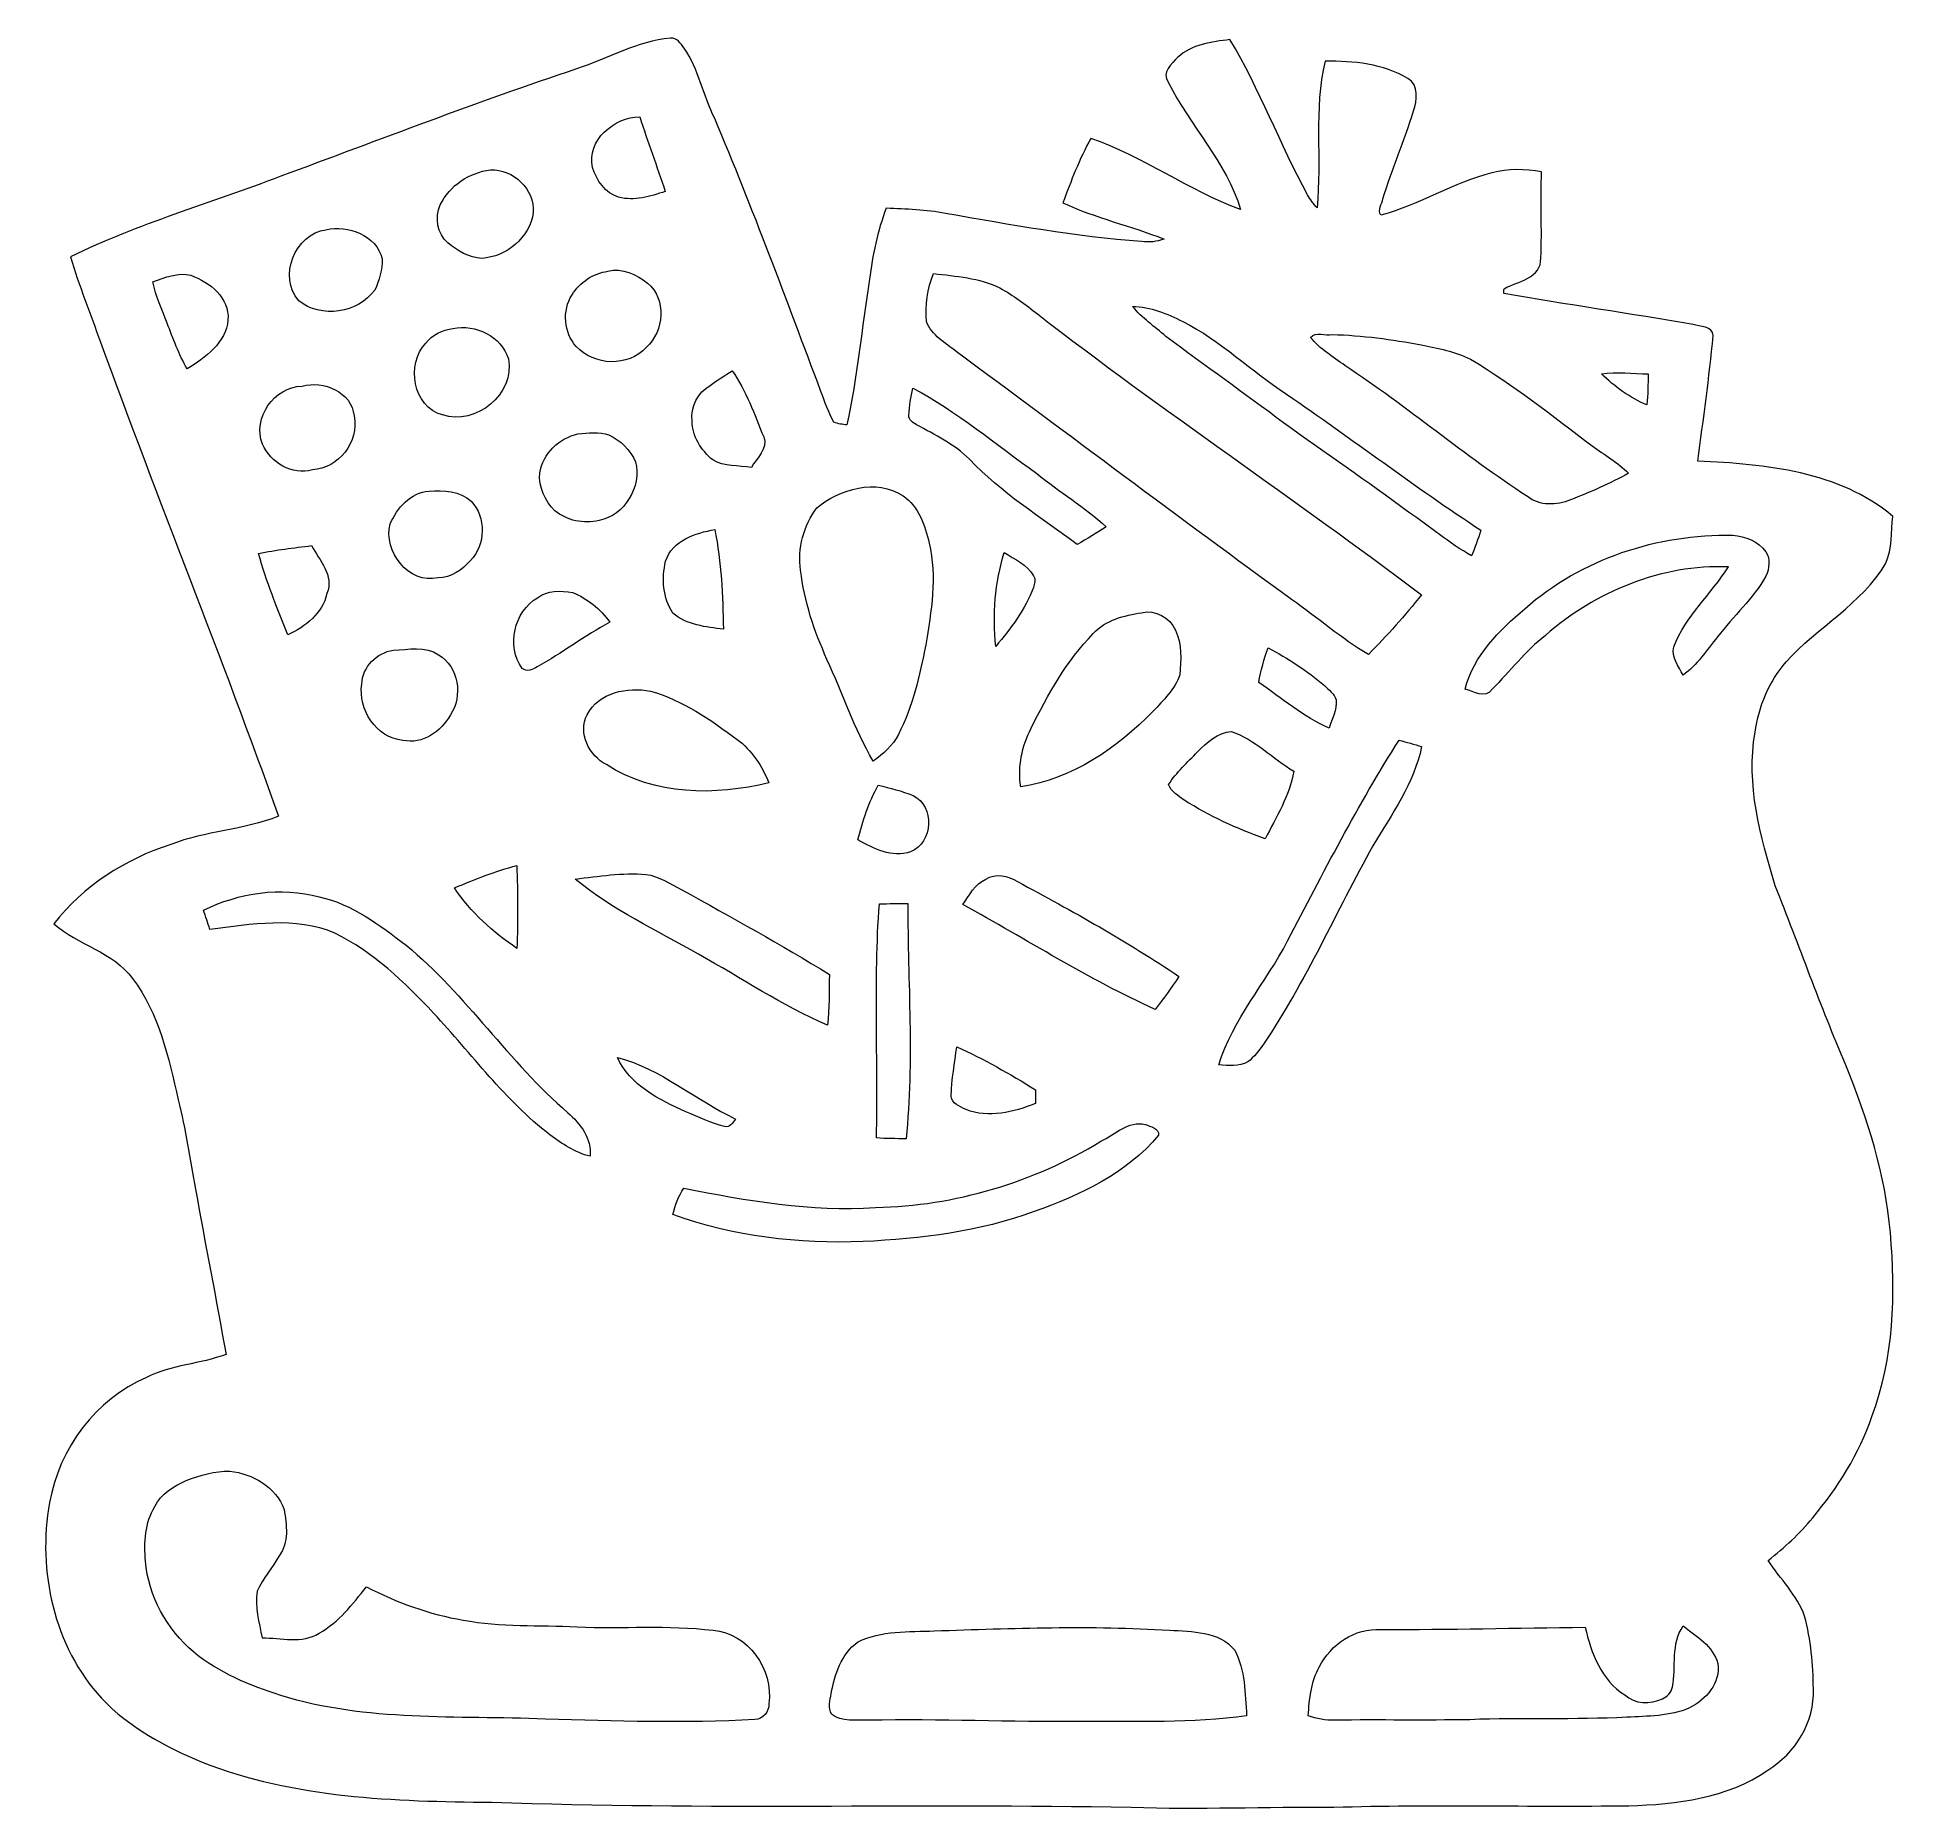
# Model space of a CAD drawing. Header units: centimetres. Extents: x -16.6 to 16.5, y -15.8 to 15.8.
import ezdxf

# ---------------------------------------------------------------- set-up
doc = ezdxf.new("R2010")
doc.units = ezdxf.units.CM
doc.header["$MEASUREMENT"] = 0
doc.layers.add('Layer 1', color=7, linetype='Continuous')

msp = doc.modelspace()

# ---------------------------------------------------------------- linework, layer by layer
at = {"layer": 'Layer 1', "color": 8, "lineweight": 9}
for points, knots in [([(-6.98443, 15.18712), (-6.42704, 15.3681), (-5.90599, 15.68525), (-5.31191, 15.73393), (-5.31191, 15.73393), (-5.19938, 15.75263), (-5.13271, 15.63021), (-5.06744, 15.56001), (-5.06744, 15.56001), (-4.81273, 15.17689), (-4.72736, 14.71616), (-4.52664, 14.30659), (-4.52664, 14.30659), (-3.84894, 12.70815), (-3.24922, 11.07832), (-2.63786, 9.45378), (-2.63786, 9.45378), (-2.56871, 9.26786), (-2.50557, 9.07806), (-2.40608, 8.90556), (-2.40608, 8.90556), (-2.33341, 8.87451), (-2.25298, 8.86958), (-2.17537, 8.85864), (-2.17537, 8.85864), (-1.99192, 9.71342), (-1.90972, 10.58514), (-1.77602, 11.44838), (-1.77602, 11.44838), (-1.71676, 11.87736), (-1.63597, 12.30634), (-1.47581, 12.71027), (-1.47581, 12.71027), (-1.12409, 12.69404), (-0.76955, 12.68628), (-0.42241, 12.61925), (-0.42241, 12.61925), (0.73293, 12.41429), (1.89075, 12.20368), (3.06268, 12.11937), (3.06268, 12.11937), (3.19779, 12.10102), (3.33608, 12.11549), (3.46379, 12.16276), (3.46379, 12.16276), (2.87077, 12.397), (2.24388, 12.53776), (1.66356, 12.80587), (1.66356, 12.80587), (1.81102, 13.19569), (1.95601, 13.58904), (2.16027, 13.95346), (2.16027, 13.95346), (3.09337, 13.62961), (3.89911, 13.02706), (4.82374, 12.68628), (4.82374, 12.68628), (4.56833, 13.53013), (3.92804, 14.17924), (3.53328, 14.95076), (3.53328, 14.95076), (3.41793, 15.1328), (3.59855, 15.2732), (3.70509, 15.3942), (3.70509, 15.3942), (3.95732, 15.62633), (4.3101, 15.66761), (4.6343, 15.70994), (4.6343, 15.70994), (5.16135, 14.82588), (5.52295, 13.85574), (6.01296, 12.95157), (6.01296, 12.95157), (6.05953, 12.8669), (6.1195, 12.79), (6.18194, 12.71627), (6.18194, 12.71627), (6.26908, 13.5841), (6.12126, 14.46781), (6.32517, 15.32435), (6.32517, 15.32435), (6.82611, 15.33211), (7.35951, 15.27955), (7.79872, 15.0185), (7.79872, 15.0185), (7.99698, 14.90031), (7.96029, 14.62797), (7.89644, 14.4417), (7.89644, 14.4417), (7.7391, 13.91148), (7.5165, 13.40383), (7.3514, 12.87608), (7.3514, 12.87608), (7.33834, 12.78859), (7.25862, 12.68064), (7.31647, 12.59033), (7.31647, 12.59033), (8.00227, 12.7646), (8.6027, 13.17241), (9.29238, 13.33821), (9.29238, 13.33821), (9.57919, 13.41865), (9.88258, 13.40736), (10.17503, 13.35938), (10.17503, 13.35938), (10.14575, 12.84962), (10.18914, 12.33915), (10.15986, 11.82938), (10.15986, 11.82938), (10.17891, 11.46426), (9.74993, 11.41275), (9.50722, 11.28081), (9.50722, 11.28081), (9.50616, 11.25859), (9.50369, 11.21449), (9.50264, 11.19227), (9.50264, 11.19227), (10.62412, 11.00212), (11.74983, 10.83596), (12.87061, 10.64229), (12.87061, 10.64229), (12.97961, 10.60313), (13.22832, 10.62253), (13.22338, 10.44544), (13.22338, 10.44544), (13.15883, 9.70001), (13.04699, 8.95918), (12.95386, 8.21659), (12.95386, 8.21659), (14.15225, 8.1545), (15.46423, 8.04267), (16.41884, 7.23269), (16.41884, 7.23269), (16.38639, 6.9547), (16.4072, 6.66225), (16.29749, 6.39872), (16.29749, 6.39872), (15.86463, 5.66847), (15.07899, 5.26772), (14.52443, 4.64577), (14.52443, 4.64577), (14.22069, 4.2944), (14.03266, 3.85343), (13.97127, 3.39412), (13.97127, 3.39412), (13.80723, 2.46843), (14.06158, 1.54274), (14.32934, 0.66326), (14.32934, 0.66326), (14.75268, -0.39754), (15.13368, -1.47528), (15.58347, -2.52585), (15.58347, -2.52585), (15.97293, -3.4787), (16.28655, -4.47283), (16.37545, -5.5033), (16.37545, -5.5033), (16.47282, -6.59727), (16.44036, -7.73286), (16.04807, -8.77144), (16.04807, -8.77144), (15.823, -9.43536), (15.442, -10.03579), (14.99433, -10.57166), (14.99433, -10.57166), (14.76679, -10.86059), (14.48915, -11.10436), (14.20269, -11.33296), (14.20269, -11.33296), (14.41754, -11.6621), (14.7181, -11.94538), (14.85039, -12.3232), (14.85039, -12.3232), (14.96293, -12.74336), (15.00526, -13.18151), (15.00668, -13.61613), (15.00668, -13.61613), (15.0356, -14.20174), (14.68424, -14.76019), (14.19458, -15.06288), (14.19458, -15.06288), (13.47844, -15.55994), (12.57639, -15.67001), (11.72514, -15.69329), (11.72514, -15.69329), (9.97748, -15.71551), (8.22911, -15.6686), (6.48215, -15.71834), (6.48215, -15.71834), (5.2813, -15.70952), (4.08079, -15.75926), (2.88029, -15.72151), (2.88029, -15.72151), (-0.90925, -15.64743), (-4.70126, -15.7663), (-8.48938, -15.63085), (-8.48938, -15.63085), (-10.22293, -15.61744), (-12.00518, -15.55994), (-13.64065, -14.92071), (-13.64065, -14.92071), (-14.29259, -14.64413), (-14.93782, -14.30299), (-15.42888, -13.78194), (-15.42888, -13.78194), (-16.27485, -12.85872), (-16.57259, -11.5164), (-16.3514, -10.30073), (-16.3514, -10.30073), (-16.18383, -9.33906), (-15.52978, -8.46523), (-14.62773, -8.07752), (-14.62773, -8.07752), (-14.18393, -7.85173), (-13.67452, -7.84328), (-13.21485, -7.66759), (-13.21485, -7.66759), (-13.38771, -6.68723), (-13.58315, -5.71109), (-13.75637, -4.73107), (-13.75637, -4.73107), (-13.85902, -4.20084), (-13.93452, -3.66532), (-14.06434, -3.14074), (-14.06434, -3.14074), (-14.23932, -2.39673), (-14.40089, -1.60686), (-14.87679, -0.98703), (-14.87679, -0.98703), (-15.22286, -0.50761), (-15.84552, -0.38872), (-16.2752, -0.01231), (-16.2752, -0.01231), (-15.75379, 0.66538), (-15.00379, 1.13598), (-14.19698, 1.3988), (-14.19698, 1.3988), (-13.57962, 1.6394), (-12.89912, 1.65422), (-12.28422, 1.89869), (-12.28422, 1.89869), (-13.28647, 4.72903), (-14.42206, 7.51033), (-15.44617, 10.33255), (-15.44617, 10.33255), (-15.62785, 10.83667), (-15.82964, 11.33408), (-15.98169, 11.84843), (-15.98169, 11.84843), (-14.7773, 12.43016), (-13.48896, 12.80481), (-12.24154, 13.2786), (-12.24154, 13.2786), (-10.49247, 13.92383), (-8.75397, 14.59904), (-6.98443, 15.18712), (-6.98443, 15.18712), (-6.98443, 15.18712), (-6.98443, 15.18712), (-6.98443, 15.18712)], [0, 0, 0, 0, 0.01515152, 0.01515152, 0.01515152, 0.01515152, 0.03030303, 0.03030303, 0.03030303, 0.03030303, 0.04545455, 0.04545455, 0.04545455, 0.04545455, 0.06060606, 0.06060606, 0.06060606, 0.06060606, 0.07575758, 0.07575758, 0.07575758, 0.07575758, 0.09090909, 0.09090909, 0.09090909, 0.09090909, 0.10606061, 0.10606061, 0.10606061, 0.10606061, 0.12121212, 0.12121212, 0.12121212, 0.12121212, 0.13636364, 0.13636364, 0.13636364, 0.13636364, 0.15151515, 0.15151515, 0.15151515, 0.15151515, 0.16666667, 0.16666667, 0.16666667, 0.16666667, 0.18181818, 0.18181818, 0.18181818, 0.18181818, 0.1969697, 0.1969697, 0.1969697, 0.1969697, 0.21212121, 0.21212121, 0.21212121, 0.21212121, 0.22727273, 0.22727273, 0.22727273, 0.22727273, 0.24242424, 0.24242424, 0.24242424, 0.24242424, 0.25757576, 0.25757576, 0.25757576, 0.25757576, 0.27272727, 0.27272727, 0.27272727, 0.27272727, 0.28787879, 0.28787879, 0.28787879, 0.28787879, 0.3030303, 0.3030303, 0.3030303, 0.3030303, 0.31818182, 0.31818182, 0.31818182, 0.31818182, 0.33333333, 0.33333333, 0.33333333, 0.33333333, 0.34848485, 0.34848485, 0.34848485, 0.34848485, 0.36363636, 0.36363636, 0.36363636, 0.36363636, 0.37878788, 0.37878788, 0.37878788, 0.37878788, 0.39393939, 0.39393939, 0.39393939, 0.39393939, 0.40909091, 0.40909091, 0.40909091, 0.40909091, 0.42424242, 0.42424242, 0.42424242, 0.42424242, 0.43939394, 0.43939394, 0.43939394, 0.43939394, 0.45454545, 0.45454545, 0.45454545, 0.45454545, 0.46969697, 0.46969697, 0.46969697, 0.46969697, 0.48484848, 0.48484848, 0.48484848, 0.48484848, 0.5, 0.5, 0.5, 0.5, 0.51515152, 0.51515152, 0.51515152, 0.51515152, 0.53030303, 0.53030303, 0.53030303, 0.53030303, 0.54545455, 0.54545455, 0.54545455, 0.54545455, 0.56060606, 0.56060606, 0.56060606, 0.56060606, 0.57575758, 0.57575758, 0.57575758, 0.57575758, 0.59090909, 0.59090909, 0.59090909, 0.59090909, 0.60606061, 0.60606061, 0.60606061, 0.60606061, 0.62121212, 0.62121212, 0.62121212, 0.62121212, 0.63636364, 0.63636364, 0.63636364, 0.63636364, 0.65151515, 0.65151515, 0.65151515, 0.65151515, 0.66666667, 0.66666667, 0.66666667, 0.66666667, 0.68181818, 0.68181818, 0.68181818, 0.68181818, 0.6969697, 0.6969697, 0.6969697, 0.6969697, 0.71212121, 0.71212121, 0.71212121, 0.71212121, 0.72727273, 0.72727273, 0.72727273, 0.72727273, 0.74242424, 0.74242424, 0.74242424, 0.74242424, 0.75757576, 0.75757576, 0.75757576, 0.75757576, 0.77272727, 0.77272727, 0.77272727, 0.77272727, 0.78787879, 0.78787879, 0.78787879, 0.78787879, 0.8030303, 0.8030303, 0.8030303, 0.8030303, 0.81818182, 0.81818182, 0.81818182, 0.81818182, 0.83333333, 0.83333333, 0.83333333, 0.83333333, 0.84848485, 0.84848485, 0.84848485, 0.84848485, 0.86363636, 0.86363636, 0.86363636, 0.86363636, 0.87878788, 0.87878788, 0.87878788, 0.87878788, 0.89393939, 0.89393939, 0.89393939, 0.89393939, 0.90909091, 0.90909091, 0.90909091, 0.90909091, 0.92424242, 0.92424242, 0.92424242, 0.92424242, 0.93939394, 0.93939394, 0.93939394, 0.93939394, 0.95454545, 0.95454545, 0.95454545, 0.95454545, 0.96969697, 0.96969697, 0.96969697, 0.96969697, 1, 1, 1, 1]), ([(-6.69762, 13.4377), (-6.62672, 13.21121), (-6.47608, 12.97697), (-6.2369, 12.90677), (-6.2369, 12.90677), (-5.95679, 12.83374), (-5.67069, 12.9177), (-5.40611, 13.01084), (-5.40611, 13.01084), (-5.55252, 13.45428), (-5.71479, 13.89208), (-5.85942, 14.33587), (-5.85942, 14.33587), (-6.31027, 14.33446), (-6.80875, 13.91818), (-6.69762, 13.4377), (-6.69762, 13.4377), (-6.69762, 13.4377), (-6.69762, 13.4377), (-6.69762, 13.4377)], [0, 0, 0, 0, 0.16666667, 0.16666667, 0.16666667, 0.16666667, 0.33333333, 0.33333333, 0.33333333, 0.33333333, 0.5, 0.5, 0.5, 0.5, 0.66666667, 0.66666667, 0.66666667, 0.66666667, 1, 1, 1, 1]), ([(-8.51338, 13.39501), (-8.88626, 13.34598), (-9.24327, 13.11491), (-9.40555, 12.76989), (-9.40555, 12.76989), (-9.50926, 12.54764), (-9.45635, 12.25977), (-9.27184, 12.09608), (-9.27184, 12.09608), (-9.10181, 11.94933), (-8.89472, 11.83432), (-8.66648, 11.81915), (-8.66648, 11.81915), (-8.22903, 11.84808), (-7.81276, 12.18922), (-7.75278, 12.63372), (-7.75278, 12.63372), (-7.72139, 13.04541), (-8.11156, 13.41195), (-8.51338, 13.39501), (-8.51338, 13.39501), (-8.51338, 13.39501), (-8.51338, 13.39501), (-8.51338, 13.39501)], [0, 0, 0, 0, 0.14285714, 0.14285714, 0.14285714, 0.14285714, 0.28571429, 0.28571429, 0.28571429, 0.28571429, 0.42857143, 0.42857143, 0.42857143, 0.42857143, 0.57142857, 0.57142857, 0.57142857, 0.57142857, 0.71428571, 0.71428571, 0.71428571, 0.71428571, 1, 1, 1, 1]), ([(-11.43756, 12.32962), (-11.98577, 12.25378), (-12.29939, 11.49213), (-11.92298, 11.06738), (-11.92298, 11.06738), (-11.52716, 10.74565), (-10.86888, 10.84513), (-10.57219, 11.25612), (-10.57219, 11.25612), (-10.48647, 11.42757), (-10.43531, 11.62125), (-10.43849, 11.81386), (-10.43849, 11.81386), (-10.54362, 12.23155), (-11.04633, 12.42311), (-11.43756, 12.32962), (-11.43756, 12.32962), (-11.43756, 12.32962), (-11.43756, 12.32962), (-11.43756, 12.32962)], [0, 0, 0, 0, 0.16666667, 0.16666667, 0.16666667, 0.16666667, 0.33333333, 0.33333333, 0.33333333, 0.33333333, 0.5, 0.5, 0.5, 0.5, 0.66666667, 0.66666667, 0.66666667, 0.66666667, 1, 1, 1, 1]), ([(-14.51484, 11.40393), (-14.46686, 11.14746), (-14.35538, 10.90934), (-14.2626, 10.66733), (-14.2626, 10.66733), (-14.15148, 10.39393), (-14.05834, 10.10995), (-13.90453, 9.85595), (-13.90453, 9.85595), (-13.58809, 10.05209), (-13.21203, 10.32055), (-13.18134, 10.72554), (-13.18134, 10.72554), (-13.14712, 11.12277), (-13.50625, 11.39617), (-13.83821, 11.51823), (-13.83821, 11.51823), (-14.06716, 11.57856), (-14.30211, 11.47837), (-14.51484, 11.40393), (-14.51484, 11.40393), (-14.51484, 11.40393), (-14.51484, 11.40393), (-14.51484, 11.40393)], [0, 0, 0, 0, 0.14285714, 0.14285714, 0.14285714, 0.14285714, 0.28571429, 0.28571429, 0.28571429, 0.28571429, 0.42857143, 0.42857143, 0.42857143, 0.42857143, 0.57142857, 0.57142857, 0.57142857, 0.57142857, 0.71428571, 0.71428571, 0.71428571, 0.71428571, 1, 1, 1, 1]), ([(-6.4281, 11.59091), (-6.68669, 11.55492), (-6.92693, 11.39229), (-7.0631, 11.17075), (-7.0631, 11.17075), (-7.24161, 10.88994), (-7.21092, 10.50118), (-6.98937, 10.25176), (-6.98937, 10.25176), (-6.67117, 9.90886), (-6.06298, 9.88169), (-5.74336, 10.2373), (-5.74336, 10.2373), (-5.42658, 10.52023), (-5.37788, 11.10019), (-5.72043, 11.37959), (-5.72043, 11.37959), (-5.91834, 11.53305), (-6.17128, 11.65758), (-6.4281, 11.59091), (-6.4281, 11.59091), (-6.4281, 11.59091), (-6.4281, 11.59091), (-6.4281, 11.59091)], [0, 0, 0, 0, 0.14285714, 0.14285714, 0.14285714, 0.14285714, 0.28571429, 0.28571429, 0.28571429, 0.28571429, 0.42857143, 0.42857143, 0.42857143, 0.42857143, 0.57142857, 0.57142857, 0.57142857, 0.57142857, 0.71428571, 0.71428571, 0.71428571, 0.71428571, 1, 1, 1, 1]), ([(-0.6369, 11.54928), (-0.74238, 11.27905), (-0.79071, 10.98589), (-0.75932, 10.69591), (-0.75932, 10.69591), (-0.66689, 10.45001), (-0.42771, 10.31844), (-0.23368, 10.16285), (-0.23368, 10.16285), (1.7574, 8.69778), (3.72696, 7.20411), (5.73074, 5.75631), (5.73074, 5.75631), (6.18758, 5.43105), (6.61409, 5.06099), (7.0974, 4.77453), (7.0974, 4.77453), (7.42336, 5.11849), (7.74827, 5.46492), (8.03931, 5.83922), (8.03931, 5.83922), (5.78612, 7.53467), (3.44297, 9.10665), (1.21095, 10.83067), (1.21095, 10.83067), (0.99893, 10.99859), (0.78162, 11.16193), (0.5449, 11.29281), (0.5449, 11.29281), (0.17872, 11.47414), (-0.23756, 11.50307), (-0.6369, 11.54928), (-0.6369, 11.54928), (-0.6369, 11.54928), (-0.6369, 11.54928), (-0.6369, 11.54928)], [0, 0, 0, 0, 0.1, 0.1, 0.1, 0.1, 0.2, 0.2, 0.2, 0.2, 0.3, 0.3, 0.3, 0.3, 0.4, 0.4, 0.4, 0.4, 0.5, 0.5, 0.5, 0.5, 0.6, 0.6, 0.6, 0.6, 0.7, 0.7, 0.7, 0.7, 0.8, 0.8, 0.8, 0.8, 1, 1, 1, 1]), ([(2.90428, 10.96331), (3.07256, 10.75765), (3.29481, 10.6056), (3.49448, 10.43274), (3.49448, 10.43274), (4.18628, 9.91168), (4.89712, 9.41603), (5.58857, 8.89392), (5.58857, 8.89392), (6.3234, 8.35699), (7.08223, 7.85358), (7.81107, 7.30854), (7.81107, 7.30854), (8.18431, 7.0496), (8.53532, 6.75644), (8.93008, 6.5289), (8.93008, 6.5289), (8.98934, 6.67989), (9.04826, 6.83123), (9.09483, 6.9868), (9.09483, 6.9868), (7.91937, 7.75727), (6.80212, 8.61135), (5.64219, 9.40403), (5.64219, 9.40403), (5.01213, 9.81502), (4.47097, 10.35795), (3.79399, 10.69661), (3.79399, 10.69661), (3.51529, 10.83385), (3.22213, 10.96543), (2.90428, 10.96331), (2.90428, 10.96331), (2.90428, 10.96331), (2.90428, 10.96331), (2.90428, 10.96331)], [0, 0, 0, 0, 0.1, 0.1, 0.1, 0.1, 0.2, 0.2, 0.2, 0.2, 0.3, 0.3, 0.3, 0.3, 0.4, 0.4, 0.4, 0.4, 0.5, 0.5, 0.5, 0.5, 0.6, 0.6, 0.6, 0.6, 0.7, 0.7, 0.7, 0.7, 0.8, 0.8, 0.8, 0.8, 1, 1, 1, 1]), ([(-9.18012, 10.56997), (-9.36604, 10.55198), (-9.54772, 10.4599), (-9.66414, 10.31244), (-9.66414, 10.31244), (-10.01586, 9.9385), (-9.8952, 9.18461), (-9.36815, 9.03468), (-9.36815, 9.03468), (-8.77231, 8.84136), (-8.07134, 9.40933), (-8.1934, 10.03304), (-8.1934, 10.03304), (-8.3197, 10.43203), (-8.7769, 10.66169), (-9.18012, 10.56997), (-9.18012, 10.56997), (-9.18012, 10.56997), (-9.18012, 10.56997), (-9.18012, 10.56997)], [0, 0, 0, 0, 0.16666667, 0.16666667, 0.16666667, 0.16666667, 0.33333333, 0.33333333, 0.33333333, 0.33333333, 0.5, 0.5, 0.5, 0.5, 0.66666667, 0.66666667, 0.66666667, 0.66666667, 1, 1, 1, 1]), ([(6.0687, 10.41439), (6.23415, 10.20802), (6.46487, 10.06478), (6.679, 9.91345), (6.679, 9.91345), (7.79131, 9.18002), (8.8059, 8.30796), (9.92385, 7.58335), (9.92385, 7.58335), (10.14116, 7.41049), (10.44314, 7.42919), (10.68973, 7.5255), (10.68973, 7.5255), (11.04145, 7.66555), (11.38964, 7.81689), (11.72231, 7.99822), (11.72231, 7.99822), (11.5297, 8.19154), (11.28804, 8.32524), (11.07214, 8.48928), (11.07214, 8.48928), (10.36659, 9.02268), (9.67021, 9.57372), (8.90962, 10.02809), (8.90962, 10.02809), (8.63657, 10.16674), (8.33177, 10.22), (8.03508, 10.28175), (8.03508, 10.28175), (7.51226, 10.3777), (6.98451, 10.45179), (6.45287, 10.46554), (6.45287, 10.46554), (6.33646, 10.43237), (6.15442, 10.53081), (6.0687, 10.41439), (6.0687, 10.41439), (6.0687, 10.41439), (6.0687, 10.41439), (6.0687, 10.41439)], [0, 0, 0, 0, 0.09090909, 0.09090909, 0.09090909, 0.09090909, 0.18181818, 0.18181818, 0.18181818, 0.18181818, 0.27272727, 0.27272727, 0.27272727, 0.27272727, 0.36363636, 0.36363636, 0.36363636, 0.36363636, 0.45454545, 0.45454545, 0.45454545, 0.45454545, 0.54545455, 0.54545455, 0.54545455, 0.54545455, 0.63636364, 0.63636364, 0.63636364, 0.63636364, 0.72727273, 0.72727273, 0.72727273, 0.72727273, 0.81818182, 0.81818182, 0.81818182, 0.81818182, 1, 1, 1, 1]), ([(-11.8623, 9.5462), (-12.35937, 9.54127), (-12.74707, 8.97929), (-12.56892, 8.51574), (-12.56892, 8.51574), (-12.41652, 8.19119), (-12.04645, 7.95518), (-11.6785, 8.05819), (-11.6785, 8.05819), (-11.21425, 8.09065), (-10.83537, 8.55525), (-10.93943, 9.01739), (-10.93943, 9.01739), (-10.97612, 9.44743), (-11.48377, 9.65345), (-11.8623, 9.5462), (-11.8623, 9.5462), (-11.8623, 9.5462), (-11.8623, 9.5462), (-11.8623, 9.5462)], [0, 0, 0, 0, 0.16666667, 0.16666667, 0.16666667, 0.16666667, 0.33333333, 0.33333333, 0.33333333, 0.33333333, 0.5, 0.5, 0.5, 0.5, 0.66666667, 0.66666667, 0.66666667, 0.66666667, 1, 1, 1, 1]), ([(-4.60953, 9.56102), (-4.82685, 9.4379), (-4.95702, 9.17508), (-4.9274, 8.92779), (-4.9274, 8.92779), (-4.92809, 8.65543), (-4.76581, 8.40462), (-4.56085, 8.2367), (-4.56085, 8.2367), (-4.35695, 8.1104), (-4.10047, 8.14039), (-3.87364, 8.10158), (-3.87364, 8.10158), (-3.78721, 8.27127), (-3.56813, 8.4339), (-3.65597, 8.6438), (-3.65597, 8.6438), (-3.81543, 9.04773), (-3.96854, 9.46047), (-4.21372, 9.82208), (-4.21372, 9.82208), (-4.34672, 9.7367), (-4.48042, 9.65238), (-4.60953, 9.56102), (-4.60953, 9.56102), (-4.60953, 9.56102), (-4.60953, 9.56102), (-4.60953, 9.56102)], [0, 0, 0, 0, 0.125, 0.125, 0.125, 0.125, 0.25, 0.25, 0.25, 0.25, 0.375, 0.375, 0.375, 0.375, 0.5, 0.5, 0.5, 0.5, 0.625, 0.625, 0.625, 0.625, 0.75, 0.75, 0.75, 0.75, 1, 1, 1, 1]), ([(11.23866, 9.76846), (11.47255, 9.54127), (11.74101, 9.33771), (12.04616, 9.21636), (12.04616, 9.21636), (12.06768, 9.39839), (12.06521, 9.58219), (12.07086, 9.76493), (12.07086, 9.76493), (11.79322, 9.77057), (11.51488, 9.80373), (11.23866, 9.76846), (11.23866, 9.76846), (11.23866, 9.76846), (11.23866, 9.76846), (11.23866, 9.76846)], [0, 0, 0, 0, 0.2, 0.2, 0.2, 0.2, 0.4, 0.4, 0.4, 0.4, 0.6, 0.6, 0.6, 0.6, 1, 1, 1, 1]), ([(-1.00379, 9.51446), (-1.03519, 9.35499), (-1.07082, 9.19449), (-1.07435, 9.03114), (-1.07435, 9.03114), (-1.08281, 8.9479), (-0.99991, 8.89992), (-0.93959, 8.86076), (-0.93959, 8.86076), (-0.61115, 8.68155), (-0.26543, 8.51504), (0.00409, 8.24869), (0.00409, 8.24869), (0.56819, 7.65461), (1.26598, 7.2154), (1.91968, 6.72963), (1.91968, 6.72963), (2.09148, 6.83405), (2.26258, 6.93953), (2.43368, 7.04536), (2.43368, 7.04536), (2.05162, 7.3992), (1.60112, 7.66766), (1.1979, 7.99504), (1.1979, 7.99504), (0.47153, 8.51115), (-0.21498, 9.09324), (-1.00379, 9.51446), (-1.00379, 9.51446), (-1.00379, 9.51446), (-1.00379, 9.51446), (-1.00379, 9.51446)], [0, 0, 0, 0, 0.11111111, 0.11111111, 0.11111111, 0.11111111, 0.22222222, 0.22222222, 0.22222222, 0.22222222, 0.33333333, 0.33333333, 0.33333333, 0.33333333, 0.44444444, 0.44444444, 0.44444444, 0.44444444, 0.55555556, 0.55555556, 0.55555556, 0.55555556, 0.66666667, 0.66666667, 0.66666667, 0.66666667, 0.77777778, 0.77777778, 0.77777778, 0.77777778, 1, 1, 1, 1]), ([(-6.95797, 8.69813), (-7.28888, 8.62827), (-7.58592, 8.345), (-7.6346, 8.00421), (-7.6346, 8.00421), (-7.66424, 7.74986), (-7.54076, 7.50927), (-7.37108, 7.32935), (-7.37108, 7.32935), (-7.15094, 7.16108), (-6.85461, 7.0884), (-6.58332, 7.16108), (-6.58332, 7.16108), (-6.12718, 7.2408), (-5.82062, 7.76362), (-5.93421, 8.20353), (-5.93421, 8.20353), (-6.02594, 8.41273), (-6.20056, 8.58524), (-6.40658, 8.68155), (-6.40658, 8.68155), (-6.58368, 8.73764), (-6.777, 8.71683), (-6.95797, 8.69813), (-6.95797, 8.69813), (-6.95797, 8.69813), (-6.95797, 8.69813), (-6.95797, 8.69813)], [0, 0, 0, 0, 0.125, 0.125, 0.125, 0.125, 0.25, 0.25, 0.25, 0.25, 0.375, 0.375, 0.375, 0.375, 0.5, 0.5, 0.5, 0.5, 0.625, 0.625, 0.625, 0.625, 0.75, 0.75, 0.75, 0.75, 1, 1, 1, 1]), ([(-9.60487, 7.67825), (-9.93648, 7.66555), (-10.17038, 7.37556), (-10.29807, 7.09828), (-10.29807, 7.09828), (-10.41837, 6.61462), (-9.97669, 6.01913), (-9.44329, 6.13978), (-9.44329, 6.13978), (-9.2094, 6.13132), (-9.01926, 6.28972), (-8.86792, 6.44741), (-8.86792, 6.44741), (-8.60192, 6.72504), (-8.58428, 7.22316), (-8.85769, 7.5001), (-8.85769, 7.5001), (-9.05559, 7.68178), (-9.35016, 7.70435), (-9.60487, 7.67825), (-9.60487, 7.67825), (-9.60487, 7.67825), (-9.60487, 7.67825), (-9.60487, 7.67825)], [0, 0, 0, 0, 0.14285714, 0.14285714, 0.14285714, 0.14285714, 0.28571429, 0.28571429, 0.28571429, 0.28571429, 0.42857143, 0.42857143, 0.42857143, 0.42857143, 0.57142857, 0.57142857, 0.57142857, 0.57142857, 0.71428571, 0.71428571, 0.71428571, 0.71428571, 1, 1, 1, 1]), ([(-2.71229, 7.38262), (-2.94336, 7.06971), (-3.05907, 6.6619), (-2.9991, 6.27419), (-2.9991, 6.27419), (-2.93878, 5.72245), (-2.75498, 5.19469), (-2.53097, 4.68987), (-2.53097, 4.68987), (-2.25474, 4.08838), (-2.04484, 3.4555), (-1.71076, 2.88153), (-1.71076, 2.88153), (-1.53155, 3.00712), (-1.36151, 3.15564), (-1.26167, 3.3546), (-1.26167, 3.3546), (-1.00167, 3.84955), (-0.88314, 4.40165), (-0.77378, 4.94528), (-0.77378, 4.94528), (-0.67571, 5.54183), (-0.57093, 6.16025), (-0.71416, 6.75856), (-0.71416, 6.75856), (-0.78472, 7.06653), (-0.90078, 7.41261), (-1.17877, 7.59499), (-1.17877, 7.59499), (-1.65361, 7.91426), (-2.30307, 7.72093), (-2.71229, 7.38262), (-2.71229, 7.38262), (-2.71229, 7.38262), (-2.71229, 7.38262), (-2.71229, 7.38262)], [0, 0, 0, 0, 0.1, 0.1, 0.1, 0.1, 0.2, 0.2, 0.2, 0.2, 0.3, 0.3, 0.3, 0.3, 0.4, 0.4, 0.4, 0.4, 0.5, 0.5, 0.5, 0.5, 0.6, 0.6, 0.6, 0.6, 0.7, 0.7, 0.7, 0.7, 0.8, 0.8, 0.8, 0.8, 1, 1, 1, 1]), ([(-5.39976, 6.43506), (-5.46996, 6.13026), (-5.4495, 5.77925), (-5.27134, 5.51325), (-5.27134, 5.51325), (-5.02299, 5.30053), (-4.68362, 5.26172), (-4.37106, 5.22574), (-4.37106, 5.22574), (-4.38447, 5.81946), (-4.40528, 6.41777), (-4.52664, 7.00092), (-4.52664, 7.00092), (-4.86741, 6.93036), (-5.28016, 6.80865), (-5.39976, 6.43506), (-5.39976, 6.43506), (-5.39976, 6.43506), (-5.39976, 6.43506), (-5.39976, 6.43506)], [0, 0, 0, 0, 0.16666667, 0.16666667, 0.16666667, 0.16666667, 0.33333333, 0.33333333, 0.33333333, 0.33333333, 0.5, 0.5, 0.5, 0.5, 0.66666667, 0.66666667, 0.66666667, 0.66666667, 1, 1, 1, 1]), ([(-12.63524, 6.57017), (-12.50189, 6.07593), (-12.30504, 5.60145), (-12.11489, 5.12696), (-12.11489, 5.12696), (-11.80303, 5.27019), (-11.49965, 5.50725), (-11.42062, 5.85862), (-11.42062, 5.85862), (-11.28904, 6.18141), (-11.55433, 6.45199), (-11.69508, 6.71128), (-11.69508, 6.71128), (-12.00941, 6.67036), (-12.32585, 6.64038), (-12.63524, 6.57017), (-12.63524, 6.57017), (-12.63524, 6.57017), (-12.63524, 6.57017), (-12.63524, 6.57017)], [0, 0, 0, 0, 0.16666667, 0.16666667, 0.16666667, 0.16666667, 0.33333333, 0.33333333, 0.33333333, 0.33333333, 0.5, 0.5, 0.5, 0.5, 0.66666667, 0.66666667, 0.66666667, 0.66666667, 1, 1, 1, 1]), ([(9.87623, 5.59016), (9.4222, 5.20563), (8.96712, 4.7569), (8.81401, 4.16211), (8.81401, 4.16211), (8.96994, 4.1226), (9.17279, 3.98008), (9.29556, 4.15894), (9.29556, 4.15894), (9.61164, 4.47714), (9.88999, 4.83556), (10.24276, 5.11673), (10.24276, 5.11673), (11.13106, 5.89355), (12.30687, 6.3832), (13.49643, 6.33381), (13.49643, 6.33381), (13.19093, 5.8491), (12.73479, 5.45998), (12.52771, 4.91423), (12.52771, 4.91423), (12.47408, 4.72303), (12.61661, 4.56816), (12.68893, 4.40765), (12.68893, 4.40765), (12.94293, 4.58474), (13.10803, 4.85532), (13.30523, 5.08851), (13.30523, 5.08851), (13.58075, 5.45787), (13.93917, 5.76443), (14.16283, 6.17153), (14.16283, 6.17153), (14.22351, 6.30347), (14.24714, 6.47492), (14.16107, 6.60016), (14.16107, 6.60016), (14.02736, 6.78854), (13.79841, 6.87921), (13.5751, 6.89649), (13.5751, 6.89649), (12.24019, 6.92507), (10.88341, 6.47775), (9.87623, 5.59016), (9.87623, 5.59016), (9.87623, 5.59016), (9.87623, 5.59016), (9.87623, 5.59016)], [0, 0, 0, 0, 0.07692308, 0.07692308, 0.07692308, 0.07692308, 0.15384615, 0.15384615, 0.15384615, 0.15384615, 0.23076923, 0.23076923, 0.23076923, 0.23076923, 0.30769231, 0.30769231, 0.30769231, 0.30769231, 0.38461538, 0.38461538, 0.38461538, 0.38461538, 0.46153846, 0.46153846, 0.46153846, 0.46153846, 0.53846154, 0.53846154, 0.53846154, 0.53846154, 0.61538462, 0.61538462, 0.61538462, 0.61538462, 0.69230769, 0.69230769, 0.69230769, 0.69230769, 0.76923077, 0.76923077, 0.76923077, 0.76923077, 0.84615385, 0.84615385, 0.84615385, 0.84615385, 1, 1, 1, 1]), ([(0.47258, 4.92129), (0.73646, 5.23985), (0.9954, 5.57675), (1.13863, 5.96904), (1.13863, 5.96904), (1.16368, 6.0343), (1.18273, 6.11156), (1.1418, 6.17471), (1.1418, 6.17471), (1.03033, 6.37579), (0.80455, 6.47104), (0.62005, 6.58922), (0.62005, 6.58922), (0.4553, 6.05371), (0.41226, 5.47797), (0.47258, 4.92129), (0.47258, 4.92129), (0.47258, 4.92129), (0.47258, 4.92129), (0.47258, 4.92129)], [0, 0, 0, 0, 0.16666667, 0.16666667, 0.16666667, 0.16666667, 0.33333333, 0.33333333, 0.33333333, 0.33333333, 0.5, 0.5, 0.5, 0.5, 0.66666667, 0.66666667, 0.66666667, 0.66666667, 1, 1, 1, 1]), ([(-7.67658, 5.78454), (-8.09357, 5.53618), (-8.23715, 4.92588), (-7.94752, 4.529), (-7.94752, 4.529), (-7.86814, 4.45386), (-7.76196, 4.51418), (-7.68187, 4.5544), (-7.68187, 4.5544), (-7.2402, 4.80276), (-6.83591, 5.11285), (-6.38824, 5.35168), (-6.38824, 5.35168), (-6.55757, 5.58134), (-6.78864, 5.77501), (-7.05569, 5.87873), (-7.05569, 5.87873), (-7.26207, 5.91118), (-7.50443, 5.92494), (-7.67658, 5.78454), (-7.67658, 5.78454), (-7.67658, 5.78454), (-7.67658, 5.78454), (-7.67658, 5.78454)], [0, 0, 0, 0, 0.14285714, 0.14285714, 0.14285714, 0.14285714, 0.28571429, 0.28571429, 0.28571429, 0.28571429, 0.42857143, 0.42857143, 0.42857143, 0.42857143, 0.57142857, 0.57142857, 0.57142857, 0.57142857, 0.71428571, 0.71428571, 0.71428571, 0.71428571, 1, 1, 1, 1]), ([(3.06268, 5.5189), (2.7547, 5.47162), (2.42027, 5.38978), (2.20472, 5.14707), (2.20472, 5.14707), (1.72883, 4.66553), (1.39757, 4.06475), (1.09735, 3.46361), (1.09735, 3.46361), (0.9319, 3.14364), (0.86417, 2.78099), (0.91356, 2.42221), (0.91356, 2.42221), (1.83325, 2.56121), (2.62947, 3.11472), (3.26799, 3.76594), (3.26799, 3.76594), (3.45038, 3.96244), (3.65358, 4.15894), (3.74424, 4.41752), (3.74424, 4.41752), (3.76471, 4.68175), (3.78199, 4.96292), (3.66593, 5.20951), (3.66593, 5.20951), (3.56256, 5.43352), (3.31068, 5.58169), (3.06268, 5.5189), (3.06268, 5.5189), (3.06268, 5.5189), (3.06268, 5.5189), (3.06268, 5.5189)], [0, 0, 0, 0, 0.11111111, 0.11111111, 0.11111111, 0.11111111, 0.22222222, 0.22222222, 0.22222222, 0.22222222, 0.33333333, 0.33333333, 0.33333333, 0.33333333, 0.44444444, 0.44444444, 0.44444444, 0.44444444, 0.55555556, 0.55555556, 0.55555556, 0.55555556, 0.66666667, 0.66666667, 0.66666667, 0.66666667, 0.77777778, 0.77777778, 0.77777778, 0.77777778, 1, 1, 1, 1]), ([(-10.23846, 4.85038), (-10.53621, 4.81475), (-10.7902, 4.55405), (-10.8022, 4.25031), (-10.8022, 4.25031), (-10.86606, 3.79522), (-10.54891, 3.29887), (-10.07372, 3.24877), (-10.07372, 3.24877), (-9.71811, 3.17363), (-9.39321, 3.40717), (-9.22457, 3.70103), (-9.22457, 3.70103), (-9.00303, 4.03829), (-9.07395, 4.55863), (-9.4373, 4.7703), (-9.4373, 4.7703), (-9.66942, 4.93646), (-9.97565, 4.8652), (-10.23846, 4.85038), (-10.23846, 4.85038), (-10.23846, 4.85038), (-10.23846, 4.85038), (-10.23846, 4.85038)], [0, 0, 0, 0, 0.14285714, 0.14285714, 0.14285714, 0.14285714, 0.28571429, 0.28571429, 0.28571429, 0.28571429, 0.42857143, 0.42857143, 0.42857143, 0.42857143, 0.57142857, 0.57142857, 0.57142857, 0.57142857, 0.71428571, 0.71428571, 0.71428571, 0.71428571, 1, 1, 1, 1]), ([(5.31058, 4.89554), (5.24426, 4.6941), (5.18146, 4.4902), (5.1483, 4.27994), (5.1483, 4.27994), (5.55223, 3.99348), (5.94205, 3.6721), (6.39572, 3.46643), (6.39572, 3.46643), (6.45287, 3.63083), (6.53472, 3.79381), (6.52449, 3.97302), (6.52449, 3.97302), (6.4818, 4.07568), (6.39537, 4.15012), (6.31564, 4.2235), (6.31564, 4.2235), (6.00731, 4.48455), (5.66794, 4.70821), (5.31058, 4.89554), (5.31058, 4.89554), (5.31058, 4.89554), (5.31058, 4.89554), (5.31058, 4.89554)], [0, 0, 0, 0, 0.14285714, 0.14285714, 0.14285714, 0.14285714, 0.28571429, 0.28571429, 0.28571429, 0.28571429, 0.42857143, 0.42857143, 0.42857143, 0.42857143, 0.57142857, 0.57142857, 0.57142857, 0.57142857, 0.71428571, 0.71428571, 0.71428571, 0.71428571, 1, 1, 1, 1]), ([(-6.79464, 3.7035), (-6.96362, 3.37895), (-6.75971, 2.97607), (-6.45068, 2.81768), (-6.45068, 2.81768), (-5.60366, 2.26805), (-4.5164, 2.25888), (-3.56461, 2.49665), (-3.56461, 2.49665), (-3.6842, 2.79616), (-3.86623, 3.07379), (-4.12834, 3.26747), (-4.12834, 3.26747), (-4.60249, 3.61425), (-5.09601, 3.96597), (-5.66998, 4.12401), (-5.66998, 4.12401), (-6.07462, 4.20762), (-6.59214, 4.10179), (-6.79464, 3.7035), (-6.79464, 3.7035), (-6.79464, 3.7035), (-6.79464, 3.7035), (-6.79464, 3.7035)], [0, 0, 0, 0, 0.14285714, 0.14285714, 0.14285714, 0.14285714, 0.28571429, 0.28571429, 0.28571429, 0.28571429, 0.42857143, 0.42857143, 0.42857143, 0.42857143, 0.57142857, 0.57142857, 0.57142857, 0.57142857, 0.71428571, 0.71428571, 0.71428571, 0.71428571, 1, 1, 1, 1]), ([(4.05786, 3.04698), (3.88042, 2.85789), (3.68145, 2.68256), (3.5421, 2.46172), (3.5421, 2.46172), (3.59043, 2.33578), (3.71567, 2.26205), (3.82045, 2.1862), (3.82045, 2.1862), (4.27129, 1.90398), (4.75954, 1.67785), (5.26013, 1.49864), (5.26013, 1.49864), (5.4591, 1.88458), (5.69052, 2.26593), (5.77131, 2.69879), (5.77131, 2.69879), (5.39348, 2.92386), (5.07951, 3.26535), (4.65794, 3.40787), (4.65794, 3.40787), (4.41805, 3.3927), (4.22049, 3.2082), (4.05786, 3.04698), (4.05786, 3.04698), (4.05786, 3.04698), (4.05786, 3.04698), (4.05786, 3.04698)], [0, 0, 0, 0, 0.125, 0.125, 0.125, 0.125, 0.25, 0.25, 0.25, 0.25, 0.375, 0.375, 0.375, 0.375, 0.5, 0.5, 0.5, 0.5, 0.625, 0.625, 0.625, 0.625, 0.75, 0.75, 0.75, 0.75, 1, 1, 1, 1]), ([(7.64032, 3.2523), (6.91184, 2.10154), (6.28707, 0.8901), (5.65948, -0.31711), (5.65948, -0.31711), (5.27213, -1.06253), (4.68263, -1.70952), (4.43569, -2.52267), (4.43569, -2.52267), (4.60714, -2.52938), (4.79517, -2.55231), (4.95145, -2.46799), (4.95145, -2.46799), (5.06434, -2.38156), (5.15148, -2.26585), (5.23191, -2.14979), (5.23191, -2.14979), (5.98544, -1.03466), (6.52166, 0.20465), (7.17713, 1.37587), (7.17713, 1.37587), (7.50838, 1.9382), (7.90843, 2.48748), (8.04249, 3.13835), (8.04249, 3.13835), (7.90914, 3.17892), (7.77508, 3.21773), (7.64032, 3.2523), (7.64032, 3.2523), (7.64032, 3.2523), (7.64032, 3.2523), (7.64032, 3.2523)], [0, 0, 0, 0, 0.11111111, 0.11111111, 0.11111111, 0.11111111, 0.22222222, 0.22222222, 0.22222222, 0.22222222, 0.33333333, 0.33333333, 0.33333333, 0.33333333, 0.44444444, 0.44444444, 0.44444444, 0.44444444, 0.55555556, 0.55555556, 0.55555556, 0.55555556, 0.66666667, 0.66666667, 0.66666667, 0.66666667, 0.77777778, 0.77777778, 0.77777778, 0.77777778, 1, 1, 1, 1]), ([(-1.61833, 2.45185), (-1.78943, 2.14952), (-1.89597, 1.81685), (-1.98063, 1.48171), (-1.98063, 1.48171), (-1.69771, 1.32331), (-1.37879, 1.1568), (-1.04366, 1.26828), (-1.04366, 1.26828), (-0.64149, 1.42385), (-0.61044, 2.08707), (-0.99956, 2.2684), (-0.99956, 2.2684), (-1.19923, 2.35095), (-1.40949, 2.40105), (-1.61833, 2.45185), (-1.61833, 2.45185), (-1.61833, 2.45185), (-1.61833, 2.45185), (-1.61833, 2.45185)], [0, 0, 0, 0, 0.16666667, 0.16666667, 0.16666667, 0.16666667, 0.33333333, 0.33333333, 0.33333333, 0.33333333, 0.5, 0.5, 0.5, 0.5, 0.66666667, 0.66666667, 0.66666667, 0.66666667, 1, 1, 1, 1]), ([(-9.15297, 0.62446), (-8.86544, 0.19266), (-8.46892, -0.1573), (-8.04347, -0.4501), (-8.04347, -0.4501), (-8.02654, 0.04202), (-8.02548, 0.53485), (-8.047, 1.02662), (-8.047, 1.02662), (-8.42377, 0.91797), (-8.79454, 0.78391), (-9.15297, 0.62446), (-9.15297, 0.62446), (-9.15297, 0.62446), (-9.15297, 0.62446), (-9.15297, 0.62446)], [0, 0, 0, 0, 0.2, 0.2, 0.2, 0.2, 0.4, 0.4, 0.4, 0.4, 0.6, 0.6, 0.6, 0.6, 1, 1, 1, 1]), ([(-7.00489, 0.78285), (-6.34485, 0.23146), (-5.55392, -0.12802), (-4.8131, -0.55488), (-4.8131, -0.55488), (-4.04932, -0.97504), (-3.32507, -1.47175), (-2.52109, -1.81465), (-2.52109, -1.81465), (-2.48511, -1.5162), (-2.49498, -1.21422), (-2.48793, -0.91471), (-2.48793, -0.91471), (-3.34236, -0.3792), (-4.23241, 0.09846), (-5.11049, 0.59447), (-5.11049, 0.59447), (-5.31509, 0.70136), (-5.51758, 0.83365), (-5.75006, 0.86681), (-5.75006, 0.86681), (-6.17057, 0.89927), (-6.58897, 0.83365), (-7.00489, 0.78285), (-7.00489, 0.78285), (-7.00489, 0.78285), (-7.00489, 0.78285), (-7.00489, 0.78285)], [0, 0, 0, 0, 0.125, 0.125, 0.125, 0.125, 0.25, 0.25, 0.25, 0.25, 0.375, 0.375, 0.375, 0.375, 0.5, 0.5, 0.5, 0.5, 0.625, 0.625, 0.625, 0.625, 0.75, 0.75, 0.75, 0.75, 1, 1, 1, 1]), ([(0.29267, 0.78038), (0.09793, 0.69219), (0.00198, 0.49499), (-0.11691, 0.32989), (-0.11691, 0.32989), (1.02221, -0.29241), (2.11688, -0.99832), (3.30221, -1.53313), (3.30221, -1.53313), (3.45497, -1.34687), (3.59185, -1.1479), (3.72766, -0.94929), (3.72766, -0.94929), (2.80797, -0.32487), (1.83184, 0.21312), (0.85394, 0.74087), (0.85394, 0.74087), (0.68813, 0.8393), (0.46623, 0.89398), (0.29267, 0.78038), (0.29267, 0.78038), (0.29267, 0.78038), (0.29267, 0.78038), (0.29267, 0.78038)], [0, 0, 0, 0, 0.14285714, 0.14285714, 0.14285714, 0.14285714, 0.28571429, 0.28571429, 0.28571429, 0.28571429, 0.42857143, 0.42857143, 0.42857143, 0.42857143, 0.57142857, 0.57142857, 0.57142857, 0.57142857, 0.71428571, 0.71428571, 0.71428571, 0.71428571, 1, 1, 1, 1]), ([(-13.61737, 0.22935), (-13.57786, 0.11646), (-13.53941, 0.00321), (-13.50131, -0.11109), (-13.50131, -0.11109), (-12.76788, -0.02536), (-11.98542, 0.12528), (-11.28022, -0.17847), (-11.28022, -0.17847), (-10.59477, -0.51008), (-10.04372, -1.0523), (-9.52656, -1.59945), (-9.52656, -1.59945), (-8.84463, -2.32724), (-8.25408, -3.15097), (-7.45716, -3.7634), (-7.45716, -3.7634), (-7.23914, -3.92285), (-7.00948, -4.0816), (-6.74243, -4.1458), (-6.74243, -4.1458), (-6.70962, -3.83607), (-6.91317, -3.56372), (-7.13683, -3.37252), (-7.13683, -3.37252), (-8.18564, -2.46694), (-8.94306, -1.27737), (-10.01303, -0.39295), (-10.01303, -0.39295), (-10.48081, -0.0363), (-10.96942, 0.3373), (-11.55609, 0.46641), (-11.55609, 0.46641), (-12.23872, 0.65374), (-12.98802, 0.53767), (-13.61737, 0.22935), (-13.61737, 0.22935), (-13.61737, 0.22935), (-13.61737, 0.22935), (-13.61737, 0.22935)], [0, 0, 0, 0, 0.09090909, 0.09090909, 0.09090909, 0.09090909, 0.18181818, 0.18181818, 0.18181818, 0.18181818, 0.27272727, 0.27272727, 0.27272727, 0.27272727, 0.36363636, 0.36363636, 0.36363636, 0.36363636, 0.45454545, 0.45454545, 0.45454545, 0.45454545, 0.54545455, 0.54545455, 0.54545455, 0.54545455, 0.63636364, 0.63636364, 0.63636364, 0.63636364, 0.72727273, 0.72727273, 0.72727273, 0.72727273, 0.81818182, 0.81818182, 0.81818182, 0.81818182, 1, 1, 1, 1]), ([(-1.59893, 0.34329), (-1.70335, -1.04136), (-1.61692, -2.43236), (-1.65184, -3.81948), (-1.65184, -3.81948), (-1.47616, -3.83254), (-1.30048, -3.83183), (-1.12409, -3.83677), (-1.12409, -3.83677), (-0.98192, -2.44506), (-1.09481, -1.047), (-1.09304, 0.34788), (-1.09304, 0.34788), (-1.26167, 0.34894), (-1.43101, 0.34647), (-1.59893, 0.34329), (-1.59893, 0.34329), (-1.59893, 0.34329), (-1.59893, 0.34329), (-1.59893, 0.34329)], [0, 0, 0, 0, 0.16666667, 0.16666667, 0.16666667, 0.16666667, 0.33333333, 0.33333333, 0.33333333, 0.33333333, 0.5, 0.5, 0.5, 0.5, 0.66666667, 0.66666667, 0.66666667, 0.66666667, 1, 1, 1, 1]), ([(-0.22415, -2.19777), (-0.26049, -2.48775), (-0.31376, -2.77703), (-0.32399, -3.06983), (-0.32399, -3.06983), (-0.32011, -3.21024), (-0.16453, -3.26315), (-0.0587, -3.31537), (-0.0587, -3.31537), (0.34311, -3.47094), (0.78832, -3.3637), (1.17461, -3.20777), (1.17461, -3.20777), (1.17496, -3.14639), (1.17567, -3.02327), (1.17602, -2.96188), (1.17602, -2.96188), (0.7227, -2.68425), (0.26162, -2.41472), (-0.22415, -2.19777), (-0.22415, -2.19777), (-0.22415, -2.19777), (-0.22415, -2.19777), (-0.22415, -2.19777)], [0, 0, 0, 0, 0.14285714, 0.14285714, 0.14285714, 0.14285714, 0.28571429, 0.28571429, 0.28571429, 0.28571429, 0.42857143, 0.42857143, 0.42857143, 0.42857143, 0.57142857, 0.57142857, 0.57142857, 0.57142857, 0.71428571, 0.71428571, 0.71428571, 0.71428571, 1, 1, 1, 1]), ([(-6.2563, -2.38721), (-6.03617, -2.88286), (-5.51017, -3.14497), (-5.03816, -3.35664), (-5.03816, -3.35664), (-4.81167, -3.44554), (-4.59295, -3.5609), (-4.35483, -3.61699), (-4.35483, -3.61699), (-4.2564, -3.6505), (-4.20878, -3.54185), (-4.1541, -3.48294), (-4.1541, -3.48294), (-4.86847, -3.14427), (-5.48195, -2.59323), (-6.2563, -2.38721), (-6.2563, -2.38721), (-6.2563, -2.38721), (-6.2563, -2.38721), (-6.2563, -2.38721)], [0, 0, 0, 0, 0.16666667, 0.16666667, 0.16666667, 0.16666667, 0.33333333, 0.33333333, 0.33333333, 0.33333333, 0.5, 0.5, 0.5, 0.5, 0.66666667, 0.66666667, 0.66666667, 0.66666667, 1, 1, 1, 1]), ([(2.34125, -3.87946), (1.13616, -4.60971), (-0.25555, -5.02775), (-1.66596, -5.05703), (-1.66596, -5.05703), (-2.81425, -5.13464), (-3.95407, -4.9325), (-5.07626, -4.71484), (-5.07626, -4.71484), (-5.16798, -4.85736), (-5.23219, -5.0154), (-5.27099, -5.1805), (-5.27099, -5.1805), (-4.19255, -5.5788), (-3.03121, -5.70298), (-1.88785, -5.66311), (-1.88785, -5.66311), (-0.8588, -5.61125), (0.18048, -5.48919), (1.15203, -5.12758), (1.15203, -5.12758), (1.97189, -4.83937), (2.80092, -4.45131), (3.36642, -3.76939), (3.36642, -3.76939), (3.36924, -3.64592), (3.22108, -3.61734), (3.12971, -3.58101), (3.12971, -3.58101), (2.82596, -3.5108), (2.59101, -3.7521), (2.34125, -3.87946), (2.34125, -3.87946), (2.34125, -3.87946), (2.34125, -3.87946), (2.34125, -3.87946)], [0, 0, 0, 0, 0.1, 0.1, 0.1, 0.1, 0.2, 0.2, 0.2, 0.2, 0.3, 0.3, 0.3, 0.3, 0.4, 0.4, 0.4, 0.4, 0.5, 0.5, 0.5, 0.5, 0.6, 0.6, 0.6, 0.6, 0.7, 0.7, 0.7, 0.7, 0.8, 0.8, 0.8, 0.8, 1, 1, 1, 1]), ([(-13.92252, -9.91338), (-14.14089, -10.01638), (-14.37408, -10.14445), (-14.48097, -10.3734), (-14.48097, -10.3734), (-14.6563, -10.66233), (-14.67958, -11.01369), (-14.64537, -11.34248), (-14.64537, -11.34248), (-14.59774, -11.96866), (-14.26507, -12.55216), (-13.79341, -12.9582), (-13.79341, -12.9582), (-13.34291, -13.33109), (-12.79011, -13.55299), (-12.23977, -13.73431), (-12.23977, -13.73431), (-10.71789, -14.20492), (-9.10639, -14.0885), (-7.53653, -14.152), (-7.53653, -14.152), (-6.29546, -14.1894), (-5.05262, -14.22785), (-3.8119, -14.16118), (-3.8119, -14.16118), (-3.66973, -14.15447), (-3.5579, -14.02253), (-3.5639, -13.87931), (-3.5639, -13.87931), (-3.47959, -13.27782), (-3.93114, -12.61883), (-4.55662, -12.57368), (-4.55662, -12.57368), (-5.35848, -12.4756), (-6.16846, -12.54828), (-6.97314, -12.51476), (-6.97314, -12.51476), (-7.64801, -12.47278), (-8.33029, -12.52288), (-8.99703, -12.39164), (-8.99703, -12.39164), (-9.59993, -12.29674), (-10.17425, -12.07661), (-10.71718, -11.80286), (-10.71718, -11.80286), (-10.96448, -12.10871), (-11.20896, -12.43151), (-11.56068, -12.62518), (-11.56068, -12.62518), (-11.8616, -12.81886), (-12.23977, -12.70561), (-12.57315, -12.70773), (-12.57315, -12.70773), (-12.62677, -12.43468), (-12.70967, -12.15775), (-12.65923, -11.87764), (-12.65923, -11.87764), (-12.55763, -11.65257), (-12.39076, -11.46278), (-12.27011, -11.24829), (-12.27011, -11.24829), (-12.08984, -11.01546), (-12.13782, -10.69478), (-12.18262, -10.42808), (-12.18262, -10.42808), (-12.32232, -10.02203), (-12.74107, -9.79202), (-13.14606, -9.74228), (-13.14606, -9.74228), (-13.41347, -9.74404), (-13.67558, -9.8146), (-13.92252, -9.91338), (-13.92252, -9.91338), (-13.92252, -9.91338), (-13.92252, -9.91338), (-13.92252, -9.91338)], [0, 0, 0, 0, 0.05, 0.05, 0.05, 0.05, 0.1, 0.1, 0.1, 0.1, 0.15, 0.15, 0.15, 0.15, 0.2, 0.2, 0.2, 0.2, 0.25, 0.25, 0.25, 0.25, 0.3, 0.3, 0.3, 0.3, 0.35, 0.35, 0.35, 0.35, 0.4, 0.4, 0.4, 0.4, 0.45, 0.45, 0.45, 0.45, 0.5, 0.5, 0.5, 0.5, 0.55, 0.55, 0.55, 0.55, 0.6, 0.6, 0.6, 0.6, 0.65, 0.65, 0.65, 0.65, 0.7, 0.7, 0.7, 0.7, 0.75, 0.75, 0.75, 0.75, 0.8, 0.8, 0.8, 0.8, 0.85, 0.85, 0.85, 0.85, 0.9, 0.9, 0.9, 0.9, 1, 1, 1, 1]), ([(-0.62209, -12.58496), (-1.07858, -12.60437), (-1.564, -12.57191), (-1.98557, -12.78287), (-1.98557, -12.78287), (-2.27626, -12.99313), (-2.39021, -13.36072), (-2.45512, -13.69798), (-2.45512, -13.69798), (-2.47311, -13.81545), (-2.51686, -13.9548), (-2.45053, -14.06769), (-2.45053, -14.06769), (-2.26286, -14.2155), (-2.01027, -14.16118), (-1.78661, -14.17423), (-1.78661, -14.17423), (-0.52437, -14.14636), (0.73787, -14.20915), (2.00011, -14.19575), (2.00011, -14.19575), (2.97695, -14.1901), (3.96014, -14.22926), (4.93028, -14.09238), (4.93028, -14.09238), (4.90418, -13.7008), (4.90383, -13.28241), (4.71932, -12.92575), (4.71932, -12.92575), (4.43886, -12.58567), (3.95944, -12.59661), (3.5608, -12.57191), (3.5608, -12.57191), (2.16733, -12.48619), (0.77174, -12.53487), (-0.62209, -12.58496), (-0.62209, -12.58496), (-0.62209, -12.58496), (-0.62209, -12.58496), (-0.62209, -12.58496)], [0, 0, 0, 0, 0.09090909, 0.09090909, 0.09090909, 0.09090909, 0.18181818, 0.18181818, 0.18181818, 0.18181818, 0.27272727, 0.27272727, 0.27272727, 0.27272727, 0.36363636, 0.36363636, 0.36363636, 0.36363636, 0.45454545, 0.45454545, 0.45454545, 0.45454545, 0.54545455, 0.54545455, 0.54545455, 0.54545455, 0.63636364, 0.63636364, 0.63636364, 0.63636364, 0.72727273, 0.72727273, 0.72727273, 0.72727273, 0.81818182, 0.81818182, 0.81818182, 0.81818182, 1, 1, 1, 1]), ([(7.3133, -12.55992), (6.85292, -12.53416), (6.42289, -12.82238), (6.22286, -13.22773), (6.22286, -13.22773), (6.07364, -13.49019), (6.04788, -13.79746), (6.02566, -14.09238), (6.02566, -14.09238), (6.17559, -14.15024), (6.33399, -14.17776), (6.49556, -14.17176), (6.49556, -14.17176), (7.29707, -14.16223), (8.09893, -14.17811), (8.90044, -14.16329), (8.90044, -14.16329), (9.82931, -14.12272), (10.76029, -14.17211), (11.6888, -14.11884), (11.6888, -14.11884), (12.06274, -14.10226), (12.45362, -14.10332), (12.80534, -13.95445), (12.80534, -13.95445), (13.0925, -13.81016), (13.36238, -13.50924), (13.30699, -13.16423), (13.30699, -13.16423), (13.22197, -12.85308), (12.93199, -12.68127), (12.69175, -12.49677), (12.69175, -12.49677), (12.46985, -12.81356), (12.57286, -13.22349), (12.50019, -13.58191), (12.50019, -13.58191), (12.4829, -13.67681), (12.41164, -13.75583), (12.32274, -13.79076), (12.32274, -13.79076), (12.10966, -13.89377), (11.8352, -13.8853), (11.65246, -13.72373), (11.65246, -13.72373), (11.23866, -13.4662), (11.05556, -12.97373), (10.95044, -12.52111), (10.95044, -12.52111), (9.73794, -12.53275), (8.52579, -12.56168), (7.3133, -12.55992)], [0, 0, 0, 0, 0.07142857, 0.07142857, 0.07142857, 0.07142857, 0.14285714, 0.14285714, 0.14285714, 0.14285714, 0.21428571, 0.21428571, 0.21428571, 0.21428571, 0.28571429, 0.28571429, 0.28571429, 0.28571429, 0.35714286, 0.35714286, 0.35714286, 0.35714286, 0.42857143, 0.42857143, 0.42857143, 0.42857143, 0.5, 0.5, 0.5, 0.5, 0.57142857, 0.57142857, 0.57142857, 0.57142857, 0.64285714, 0.64285714, 0.64285714, 0.64285714, 0.71428571, 0.71428571, 0.71428571, 0.71428571, 0.78571429, 0.78571429, 0.78571429, 0.78571429, 0.85714286, 0.85714286, 0.85714286, 0.85714286, 1, 1, 1, 1])]:
    msp.add_open_spline(points, degree=3, knots=knots, dxfattribs=at)

doc.saveas('drawing.dxf')
